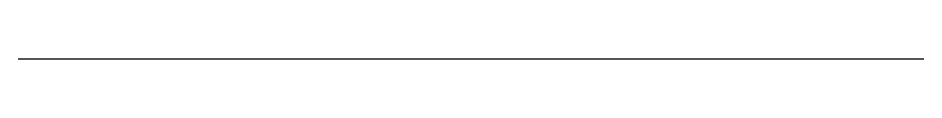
# Model space of a CAD drawing. Header units: metres. Extents: x 3967 to 5280, y 3822 to 3822.
import ezdxf

# ---------------------------------------------------------------- set-up
doc = ezdxf.new("R2010")
doc.units = ezdxf.units.M

msp = doc.modelspace()

# ---------------------------------------------------------------- linework, layer by layer
at = {"flags": 128}
msp.add_lwpolyline([(3966.8, 3822.3), (5280.3, 3822.3)], dxfattribs=at)

doc.saveas('drawing.dxf')
